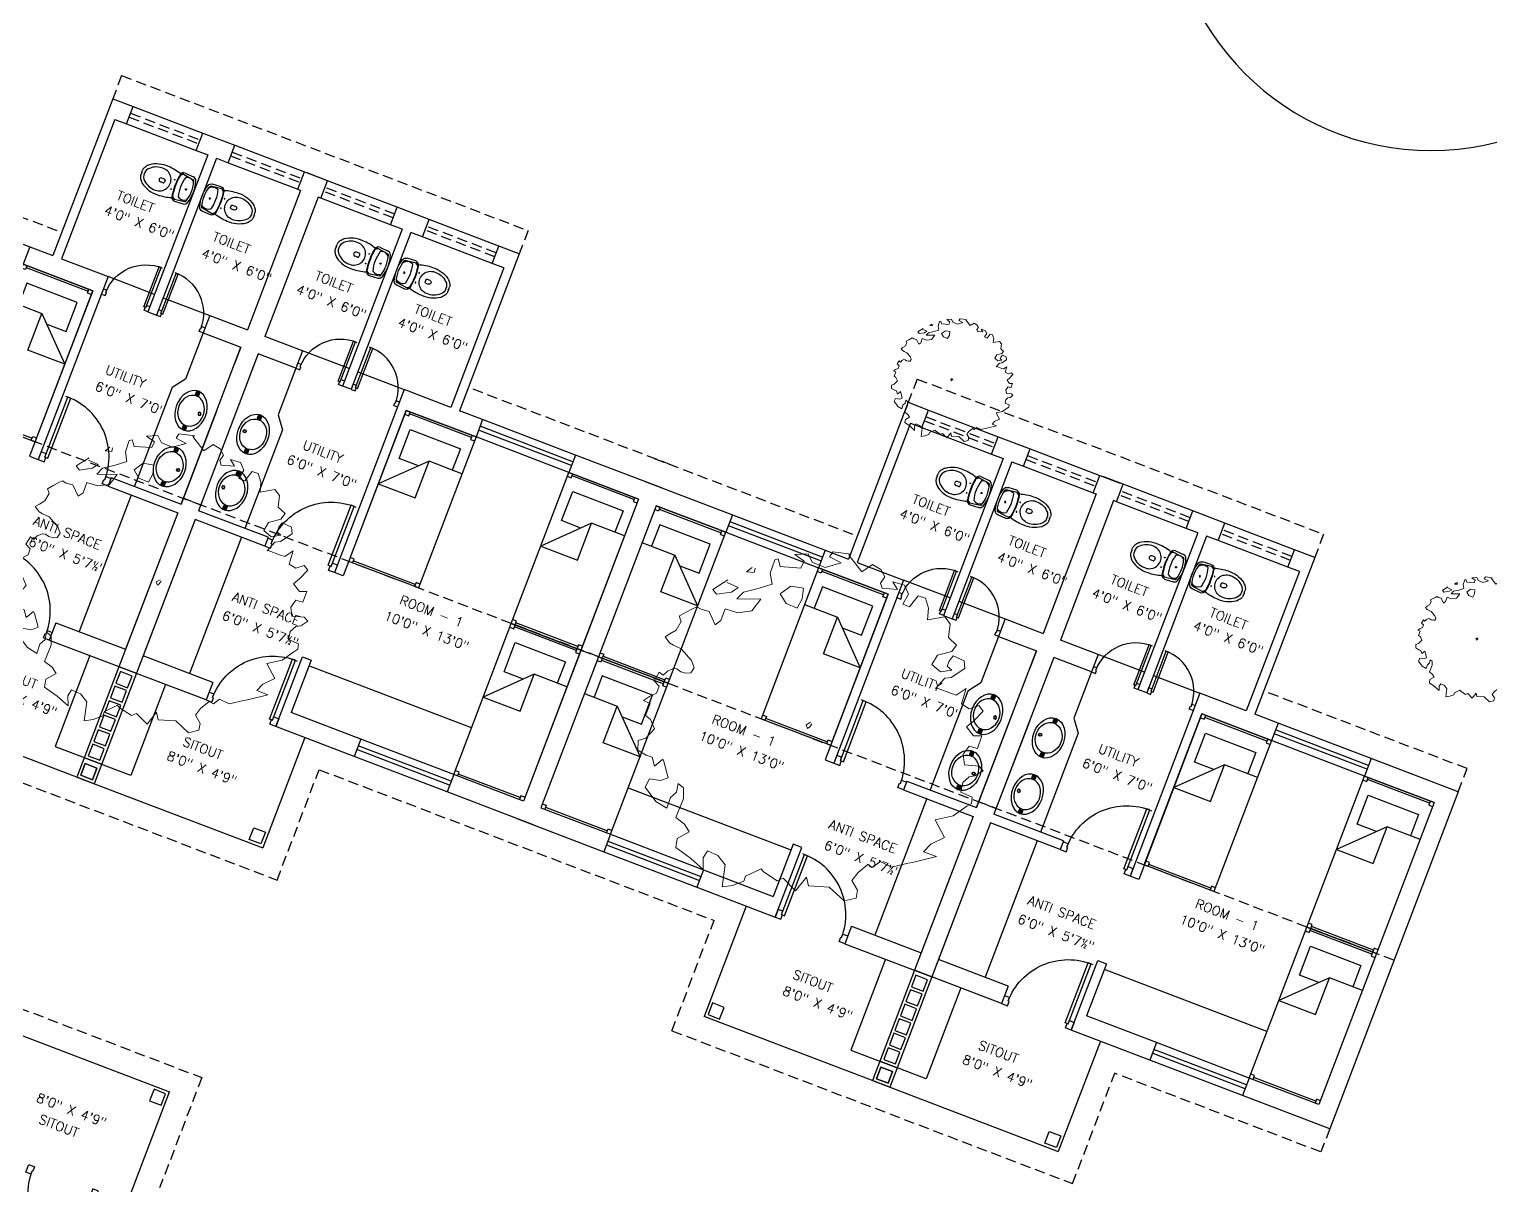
# Model space of a CAD drawing. Extents: x 2080 to 102399, y 2071 to 93424.
# Drawn here: x 77989 to 78695, y 81912 to 82470 of the extents above; entities that cross this region are included whole.
import ezdxf

# ---------------------------------------------------------------- set-up
doc = ezdxf.new("R2010")
doc.units = 0
doc.header["$LTSCALE"] = 20
doc.header["$MEASUREMENT"] = 0
doc.linetypes.add('HIDDEN', pattern=[0.375, 0.25, -0.125])
for name, color, linetype in [('DIMLINE', 254, 'Continuous'), ('DOOR', 1, 'Continuous'), ('FURN', 1, 'Continuous'), ('KALKAAL', 7, 'Continuous'), ('PLANTS', 3, 'Continuous'), ('PLUMBING', 6, 'Continuous'), ('proposed tree', 3, 'Continuous'), ('Roof lilne', 31, 'Continuous'), ('TEXTS', 2, 'Continuous'), ('wall', 13, 'Continuous'), ('WINDOW', 4, 'Continuous'), ('window sill', 5, 'Continuous')]:
    doc.layers.add(name, color=color, linetype=linetype)
doc.layers.add('Mango tree', color=96, linetype='Continuous', lineweight=5)
doc.layers.add('sappotta', color=114, linetype='Continuous', lineweight=5)
doc.layers.add('URINAL', color=6, linetype='Continuous', plot=False)
doc.styles.add('a', font='romans.shx')

# ---------------------------------------------------------------- blocks, each defined once
blk = doc.blocks.new('NEEM')
at = {"layer": 'sappotta', "linetype": 'Continuous'}
for p, q in [((0.1622, 1.1437), (0.1418, 1.1119)), ((0.2828, 1.1298), (0.1622, 1.1437)), ((-0.3588, 1.0435), (-0.3956, 1.0158)), ((-0.2131, 1.0923), (-0.2421, 1.0068)), ((-0.1911, 1.0989), (-0.2131, 1.0923)), ((-0.177, 1.0484), (-0.1911, 1.0989)), ((-0.0431, 1.0394), (-0.177, 1.0484)), ((0.0031, 1.1323), (-0.083, 1.1274)), ((-0.083, 1.1274), (-0.0227, 1.0834)), ((-0.0227, 1.0834), (-0.0431, 1.0394)), ((0.0298, 1.0769), (0.0031, 1.1323)), ((0.1144, 1.0427), (0.0298, 1.0769)), ((0.2162, 1.072), (0.1144, 1.0427)), ((0.1418, 1.1119), (0.2162, 1.072)), ((0.2671, 1.1233), (0.2828, 1.1298)), ((0.3509, 1.0158), (0.2671, 1.1233)), ((0.4207, 1.063), (0.3509, 1.0158)), ((0.4731, 1.0296), (0.4207, 1.063)), ((-0.517, 0.9628), (-0.6142, 0.9009)), ((-0.3956, 1.0158), (-0.3455, 1.0109)), ((-0.3455, 1.0109), (-0.34, 1.0386)), ((-0.2421, 1.0068), (-0.2303, 0.9351)), ((0.4716, 0.9417), (0.5006, 0.9816)), ((0.5006, 0.9816), (0.4731, 1.0296)), ((0.5515, 0.9498), (0.5813, 0.9001)), ((0.6267, 0.9278), (0.5515, 0.9498)), ((-0.6142, 0.9009), (-0.5891, 0.87)), ((-0.5891, 0.87), (-0.4935, 0.8838)), ((-0.5209, 0.9449), (-0.5209, 0.9449)), ((-0.4489, 0.9131), (-0.5209, 0.9449)), ((-0.4935, 0.8838), (-0.4489, 0.9131)), ((-0.4152, 0.8838), (-0.459, 0.839)), ((-0.3196, 0.9058), (-0.4152, 0.8838)), ((-0.2303, 0.9351), (-0.3196, 0.9058)), ((-0.1081, 0.9221), (-0.177, 0.8716)), ((-0.177, 0.8716), (-0.1394, 0.8089)), ((-0.0274, 0.9083), (-0.1081, 0.9221)), ((-0.0345, 0.839), (-0.0274, 0.9083)), ((0.4825, 0.9083), (0.4716, 0.9417)), ((0.5813, 0.9001), (0.4825, 0.9083)), ((0.6157, 0.8064), (0.6541, 0.87)), ((0.6541, 0.87), (0.6267, 0.9278)), ((0.7152, 0.8602), (0.6604, 0.7877)), ((0.7622, 0.8439), (0.7152, 0.8602)), ((-0.7489, 0.7739), (-0.7826, 0.7567)), ((-0.7168, 0.7893), (-0.7489, 0.7739)), ((-0.6886, 0.7722), (-0.7168, 0.7893)), ((-0.6384, 0.7576), (-0.6886, 0.7722)), ((-0.5985, 0.672), (-0.6384, 0.7576)), ((-0.5335, 0.7763), (-0.5617, 0.6989)), ((-0.452, 0.7502), (-0.5335, 0.7763)), ((-0.459, 0.839), (-0.3032, 0.8374)), ((-0.3611, 0.7616), (-0.452, 0.7502)), ((-0.3032, 0.8374), (-0.3611, 0.7616)), ((-0.1394, 0.8089), (-0.0674, 0.7796)), ((-0.0674, 0.7796), (-0.0345, 0.839)), ((0.6604, 0.7877), (0.6157, 0.8064)), ((0.7826, 0.7787), (0.7622, 0.8439)), ((0.7755, 0.7038), (0.7826, 0.7787)), ((-0.8178, 0.6924), (-0.8499, 0.6378)), ((-0.7826, 0.7567), (-0.8304, 0.7291)), ((-0.8304, 0.7291), (-0.8264, 0.7144)), ((-0.8264, 0.7144), (-0.8178, 0.6924)), ((-0.5617, 0.6989), (-0.5985, 0.672)), ((0.8883, 0.7225), (0.7755, 0.7038)), ((0.9236, 0.6785), (0.8883, 0.7225)), ((0.9126, 0.5906), (0.9236, 0.6785)), ((-0.8922, 0.6126), (-0.9228, 0.5938)), ((-0.9228, 0.5938), (-0.8946, 0.5547)), ((-0.8499, 0.6378), (-0.8922, 0.6126)), ((0.9643, 0.5409), (0.9126, 0.5906)), ((-0.8946, 0.5547), (-0.868, 0.5401)), ((-0.868, 0.5401), (-0.8178, 0.5173)), ((-0.8178, 0.5173), (-0.752, 0.4399)), ((0.8037, 0.4146), (0.8398, 0.4749)), ((0.8398, 0.4749), (0.9338, 0.5002)), ((0.9338, 0.5002), (0.9643, 0.5409)), ((-0.8695, 0.3894), (-0.9079, 0.3723)), ((-0.846, 0.3861), (-0.8695, 0.3894)), ((-0.821, 0.3674), (-0.846, 0.3861)), ((-0.7348, 0.3943), (-0.7567, 0.3609)), ((-0.752, 0.4399), (-0.7348, 0.3943)), ((0.8601, 0.3666), (0.8037, 0.4146)), ((0.9165, 0.4374), (0.904, 0.404)), ((0.904, 0.404), (0.933, 0.378)), ((0.9424, 0.4708), (0.9165, 0.4374)), ((0.9298, 0.3315), (1.0176, 0.3886)), ((1.0137, 0.4391), (0.9424, 0.4708)), ((1.0176, 0.3886), (1.0137, 0.4391)), ((-0.9604, 0.3657), (-0.9941, 0.3095)), ((-0.9941, 0.3095), (-0.9612, 0.2745)), ((-0.9345, 0.3454), (-0.9604, 0.3657)), ((-0.9079, 0.3723), (-0.9345, 0.3454)), ((-0.7881, 0.3592), (-0.821, 0.3674)), ((-0.7567, 0.3609), (-0.7881, 0.3592)), ((0.8288, 0.259), (0.8875, 0.3258)), ((0.933, 0.378), (0.8601, 0.3666)), ((0.8875, 0.3258), (0.9298, 0.3315)), ((-1.0231, 0.2077), (-1.0622, 0.1825)), ((-0.9776, 0.2289), (-1.0231, 0.2077)), ((-0.9612, 0.2745), (-0.9776, 0.2289)), ((0.8382, 0.2623), (0.8288, 0.259)), ((0.9306, 0.2281), (0.8382, 0.2623)), ((0.962, 0.2175), (0.9306, 0.2281)), ((1.0254, 0.259), (0.962, 0.2175)), ((0.9964, 0.1597), (1.0254, 0.259)), ((-1.0622, 0.1825), (-1.0199, 0.1621)), ((-1.0199, 0.1621), (-1.0489, 0.0839)), ((1.0458, 0.1287), (0.9964, 0.1597)), ((1.1092, 0.1491), (1.0458, 0.1287)), ((1.074, 0.0489), (1.1374, 0.114)), ((1.1374, 0.114), (1.1092, 0.1491)), ((-1.0489, 0.0839), (-1.0168, 0.0595)), ((-1.0168, 0.0595), (-0.991, -0.0024)), ((0.0196, 0.0407), (-0.0094, 0.0244)), ((-0.0094, 0.0244), (0, 0)), ((0, 0), (0.0141, 0.0114)), ((0.0141, 0.0114), (0.0274, 0.031)), ((1.0286, 0.0106), (1.074, 0.0489)), ((1.074, -0.0472), (1.0286, 0.0106)), ((-1.0975, -0.0774), (-1.0983, -0.1401)), ((-1.0481, -0.0619), (-1.0975, -0.0774)), ((-0.991, -0.0024), (-1.0481, -0.0619)), ((1.1288, -0.0472), (1.074, -0.0472)), ((1.0998, -0.1287), (1.1288, -0.0472)), ((-1.0983, -0.1401), (-1.0442, -0.1727)), ((-1.0442, -0.1727), (-1.0066, -0.1849)), ((-1.0066, -0.1849), (-0.9917, -0.2436)), ((1.0074, -0.1662), (1.0458, -0.114)), ((1.016, -0.2338), (1.0074, -0.1662)), ((1.0458, -0.114), (1.0998, -0.1287)), ((-0.9917, -0.2436), (-0.9369, -0.1979)), ((-0.9369, -0.1979), (-0.9298, -0.2134)), ((-0.9298, -0.2134), (-0.9024, -0.3177)), ((1.11, -0.2427), (1.016, -0.2338)), ((1.0834, -0.3063), (1.1367, -0.2729)), ((1.1367, -0.2729), (1.11, -0.2427)), ((-1.0246, -0.325), (-1.0521, -0.378)), ((-1.0521, -0.378), (-0.9816, -0.4708)), ((-0.9526, -0.3364), (-1.0246, -0.325)), ((-0.9024, -0.3177), (-0.9526, -0.3364)), ((-0.8484, -0.4114), (-0.8374, -0.3552)), ((-0.8374, -0.3552), (-0.8029, -0.3828)), ((0.9917, -0.4105), (1.0043, -0.3495)), ((1.0043, -0.3495), (1.045, -0.3112)), ((1.045, -0.3112), (1.0834, -0.3063)), ((-0.9816, -0.4708), (-0.9103, -0.5156)), ((-0.9103, -0.5156), (-0.8883, -0.4456)), ((-0.8883, -0.4456), (-0.8484, -0.4114)), ((-0.8029, -0.4521), (-0.8531, -0.5759)), ((-0.8029, -0.3828), (-0.8029, -0.4521)), ((1.0662, -0.4431), (0.9917, -0.4105)), ((1.0615, -0.4839), (1.0662, -0.4431)), ((0.8264, -0.5914), (0.9432, -0.5653)), ((0.9432, -0.5653), (1.0317, -0.5026)), ((1.0317, -0.5026), (1.0615, -0.4839)), ((-0.8531, -0.5759), (-0.7967, -0.6191)), ((-0.7967, -0.6191), (-0.7661, -0.668)), ((0.8868, -0.7038), (0.8264, -0.5914)), ((-0.8445, -0.7103), (-0.8523, -0.7698)), ((-0.7661, -0.668), (-0.8445, -0.7103)), ((0.7512, -0.7967), (0.7975, -0.747)), ((0.7975, -0.747), (0.8868, -0.7038)), ((-0.8523, -0.7698), (-0.7575, -0.8382)), ((-0.7575, -0.8382), (-0.6753, -0.9123)), ((-0.676, -0.8358), (-0.6486, -0.791)), ((-0.6753, -0.9123), (-0.676, -0.8358)), ((-0.6486, -0.791), (-0.582, -0.8203)), ((-0.582, -0.8203), (-0.5343, -0.8806)), ((0.68, -0.8667), (0.8343, -0.8276)), ((0.8343, -0.8276), (0.7512, -0.7967)), ((-0.5343, -0.8806), (-0.5538, -1.0247)), ((-0.4011, -0.9547), (-0.3016, -0.9074)), ((-0.3016, -0.9074), (-0.2859, -0.9262)), ((-0.2859, -0.9262), (-0.1966, -0.9856)), ((0.2867, -0.9824), (0.3267, -0.9319)), ((0.3267, -0.9319), (0.3909, -0.8789)), ((0.3909, -0.8789), (0.423, -0.8968)), ((0.423, -0.8968), (0.47, -0.8602)), ((0.47, -0.8602), (0.5429, -0.896)), ((0.5429, -0.896), (0.6518, -0.8708)), ((0.6518, -0.8708), (0.68, -0.8667)), ((-0.5538, -1.0247), (-0.4857, -1.015)), ((-0.4857, -1.015), (-0.4128, -0.9881)), ((-0.4128, -0.9881), (-0.4011, -0.9547)), ((-0.1966, -0.9856), (-0.1575, -0.9685)), ((-0.1575, -0.9685), (-0.0783, -1.0492)), ((-0.0783, -1.0492), (-0.0063, -0.9604)), ((-0.0063, -0.9604), (0.0063, -1.0174)), ((0.0063, -1.0174), (0.1394, -1.0255)), ((0.1394, -1.0255), (0.2358, -1.1152)), ((0.3235, -1.0459), (0.2867, -0.9824)), ((0.2358, -1.1152), (0.3141, -1.0964)), ((0.3141, -1.0964), (0.3235, -1.0459))]:
    blk.add_line(p, q, dxfattribs=at)
blk = doc.blocks.new('A$C35AE5E1D')
at = {"layer": 'PLANTS', "linetype": 'Continuous', "ltscale": 0.5}
for centre, radius in [((-0.54, 0), 127.14), ((0, 0), 42.92)]:
    blk.add_circle(centre, radius, dxfattribs=at)
blk = doc.blocks.new('A$C3B4262AC')
at = {"layer": 'DOOR'}
for p, q in [((0, 4), (0, 0)), ((2.5, 4), (0, 4)), ((0, 0), (3, 0)), ((2.5, 2.25), (2.5, 4)), ((3, 2.25), (2.5, 2.25)), ((3, 0), (3, 2.25))]:
    blk.add_line(p, q, dxfattribs=at)
blk = doc.blocks.new('A$C380B60F3')
at = {"layer": 'DOOR'}
for p, q in [((-3.38, 1.88), (-3.38, 27.71)), ((-2.08, 27.71), (-3.38, 27.71)), ((-2.08, 1.88), (-2.08, 27.71)), ((-2.08, 1.88), (-3.38, 1.88))]:
    blk.add_line(p, q, dxfattribs=at)
at = {"layer": 'DOOR', "extrusion": (0, 0, -1)}
blk.add_ellipse((-2.08, 1.88), major_axis=(18.27, 18.27), ratio=1, start_param=3.926991, end_param=5.52758, dxfattribs=at)
at = {"layer": 'DOOR', "yscale": 0.8333333333357587}
for p, xscale, zscale in [((-30, 0), 0.8333333333357587, 0.8333333333357587), ((0, 0), -0.8333333333357587, 0.8333333333353039)]:
    blk.add_blockref('A$C3B4262AC', p, dxfattribs=dict(at, xscale=xscale, zscale=zscale))
blk = doc.blocks.new('ORISSA')
for p, q in [((-8.47, 0), (-11.47, -3)), ((-2.82, 0), (-8.47, 0)), ((-2.82, 0), (2.82, 0)), ((2.82, 0), (5.82, -3)), ((-11.47, -3), (-11.47, -16.89)), ((-8.05, -1), (-10.47, -3.41)), ((-10.47, -3.41), (-10.47, -5.74)), ((-10.47, -5.74), (-6.75, -5.96)), ((-6.75, -6.57), (-10.03, -6.83)), ((-2.82, -1), (-8.05, -1)), ((-6.02, -4.96), (-4.98, -15)), ((-2.82, -1), (2.41, -1)), ((0.37, -4.96), (-0.66, -15)), ((4.82, -5.74), (1.1, -5.96)), ((1.11, -6.57), (4.39, -6.83)), ((2.41, -1), (4.82, -3.41)), ((4.82, -3.41), (4.82, -5.74)), ((5.82, -3), (5.82, -16.89)), ((-10.28, -13.5), (-5.81, -13.6)), ((-10.24, -11.55), (-6.75, -11.51)), ((-10.2, -9.63), (-6.46, -9.58)), ((-10.17, -7.68), (-6.51, -7.91)), ((-6.5, -8.6), (-10.03, -8.79)), ((-6.73, -10.43), (-10.03, -10.72)), ((-5.98, -12.23), (-10.03, -12.69)), ((-6.75, -11.51), (-6.3, -11.51)), ((4.63, -13.5), (0.16, -13.6)), ((0.34, -12.23), (4.39, -12.69)), ((1.11, -11.51), (0.65, -11.51)), ((4.56, -9.63), (0.81, -9.58)), ((0.85, -8.6), (4.39, -8.79)), ((4.53, -7.68), (0.86, -7.91)), ((1.08, -10.43), (4.39, -10.72)), ((4.59, -11.55), (1.11, -11.51)), ((-11.47, -16.89), (-8.47, -19.89)), ((-5.87, -14.25), (-10.47, -14.59)), ((-10.47, -14.59), (-10.47, -16.47)), ((-10.47, -16.47), (-8.05, -18.89)), ((-8.47, -19.89), (-2.82, -19.89)), ((-8.05, -18.89), (-2.82, -18.89)), ((2.41, -18.89), (-2.82, -18.89)), ((2.82, -19.89), (-2.82, -19.89)), ((0.22, -14.25), (4.82, -14.59)), ((4.82, -16.47), (2.41, -18.89)), ((5.82, -16.89), (2.82, -19.89)), ((4.82, -14.59), (4.82, -16.47))]:
    blk.add_line(p, q)
for centre, radius, start, end in [((-10.03, -7.27), 0.437, 90, 250.92847), ((-6.62, -6.27), 0.334, 246.81395, 112.59415), ((-2.63, -6.37), 3.66, 92.94723, 157.34962), ((-2.84, -2.46), 1.02, 206.12401, 270.80747), ((-3.01, -6.37), 3.66, 22.65038, 87.05277), ((-2.81, -2.46), 1.02, 269.19253, 333.87599), ((0.98, -6.27), 0.334, 67.40585, 293.18605), ((4.39, -7.27), 0.437, 289.07153, 90), ((-10.03, -9.22), 0.437, 90, 246.90222), ((-10.03, -11.16), 0.437, 90, 242.00583), ((-10.03, -13.13), 0.437, 90, 236.15524), ((-6.64, -9.99), 0.452, 259.65533, 65.62026), ((-6.41, -8.26), 0.356, 256.52289, 105.39892), ((-6.24, -11.92), 0.407, 310.3214, 97.19874), ((-5.74, -13.93), 0.344, 248.09131, 101.96296), ((0.09, -13.93), 0.344, 78.03704, 291.90869), ((0.6, -11.92), 0.407, 82.80126, 229.6786), ((0.77, -8.26), 0.356, 74.60108, 283.47711), ((1, -9.99), 0.452, 114.37974, 280.34467), ((4.39, -9.22), 0.437, 293.09778, 90), ((4.39, -11.16), 0.437, 297.99417, 90), ((4.39, -13.13), 0.437, 303.84476, 90), ((-2.73, -14.74), 2.27, 186.57688, 267.57105), ((-2.92, -14.74), 2.27, 272.42895, 353.42312)]:
    blk.add_arc(centre, radius, start, end)
blk = doc.blocks.new('*U127')
blk.add_blockref('ORISSA', (-16.28, 8.52))
blk = doc.blocks.new('tiffany')
at = {"layer": 'PLUMBING'}
for points in [[(-9.67, 0.85), (-7.91, 0.85, -0.414214), (-7.79, 0.73), (-7.79, 0.7, -0.414214), (-7.91, 0.58), (-9.67, 0.58, -0.414214), (-9.79, 0.7), (-9.79, 0.73, -0.414214)], [(-9.67, 0.38), (-7.91, 0.38, -0.414214), (-7.79, 0.26), (-7.79, 0.22, -0.414214), (-7.91, 0.1), (-9.67, 0.1, -0.414214), (-9.79, 0.22), (-9.79, 0.26, -0.414214)], [(9.67, 0.85), (7.91, 0.85, 0.414214), (7.79, 0.73), (7.79, 0.7, 0.414214), (7.91, 0.58), (9.67, 0.58, 0.414214), (9.79, 0.7), (9.79, 0.73, 0.414214)], [(9.67, 0.38), (7.91, 0.38, 0.414214), (7.79, 0.26), (7.79, 0.22, 0.414214), (7.91, 0.1), (9.67, 0.1, 0.414214), (9.79, 0.22), (9.79, 0.26, 0.414214)], [(-9.67, -0.38), (-7.91, -0.38, 0.414214), (-7.79, -0.26), (-7.79, -0.22, 0.414214), (-7.91, -0.1), (-9.67, -0.1, 0.414214), (-9.79, -0.22), (-9.79, -0.26, 0.414214)], [(-9.67, -0.85), (-7.91, -0.85, 0.414214), (-7.79, -0.73), (-7.79, -0.7, 0.414214), (-7.91, -0.58), (-9.67, -0.58, 0.414214), (-9.79, -0.7), (-9.79, -0.73, 0.414214)], [(9.67, -0.38), (7.91, -0.38, -0.414214), (7.79, -0.26), (7.79, -0.22, -0.414214), (7.91, -0.1), (9.67, -0.1, -0.414214), (9.79, -0.22), (9.79, -0.26, -0.414214)], [(9.67, -0.85), (7.91, -0.85, -0.414214), (7.79, -0.73), (7.79, -0.7, -0.414214), (7.91, -0.58), (9.67, -0.58, -0.414214), (9.79, -0.7), (9.79, -0.73, -0.414214)]]:
    blk.add_lwpolyline(points, format="xyb", close=True, dxfattribs=at)
for radius in [0.762, 0.642]:
    blk.add_circle((0, 4.35), radius, dxfattribs=at)
blk.add_ellipse((0, 0), major_axis=(-10, 0), ratio=0.748, dxfattribs=at)
blk.add_ellipse((0, 0), major_axis=(-7.58, 0), ratio=0.831023, start_param=-1.570796, end_param=4.712389, dxfattribs=at)
blk = doc.blocks.new('E')
at = {"const_width": 0.125}
for points in [[(1.16, -0.06, 1), (1.28, -0.06, 1)], [(1.77, 0.77, 1), (1.9, 0.77, 1)], [(2.43, -0.06, 1), (2.55, -0.06, 1)], [(3.84, -0.06, 1), (3.97, -0.06, 1)], [(5.6, -0.06, 1), (5.73, -0.06, 1)], [(7.26, -0.06, 1), (7.39, -0.06, 1)], [(1.7, -0.82, 1), (1.83, -0.82, 1)]]:
    blk.add_lwpolyline(points, format="xyb", close=True, dxfattribs=at)
blk.add_circle((9.17, -0.05), 0.465)
at = {"layer": 'URINAL'}
for p, q in [((10.43, -7.2), (10.43, 7.2)), ((10.43, 7.2), (10.68, 7.2)), ((10.68, -7.2), (10.68, 7.2)), ((7.93, 6.2), (10.43, 6.2)), ((7.93, -4.27), (7.93, 4.27)), ((7.93, -6.2), (10.43, -6.2)), ((10.68, -7.2), (10.43, -7.2))]:
    blk.add_line(p, q, dxfattribs=at)
for centre, radius, start, end in [((2.54, 0), 2.54, 150.92731, 209.07269), ((9.11, -3.93), 10.2, 96.67205, 149.57813), ((2.54, 0), 1.79, 150.30047, 209.69953), ((8, -2.98), 8.01, 98.10172, 151.11237), ((7.18, 4.27), 0.75, 0, 114.47513), ((9.11, 3.93), 10.2, 210.42187, 263.32795), ((8, 2.98), 8.01, 208.88763, 261.89828), ((7.18, -4.27), 0.75, 245.52487, 0)]:
    blk.add_arc(centre, radius, start, end, dxfattribs=at)
blk = doc.blocks.new('200028')
at = {"layer": 'PLUMBING'}
for points in [[(4.51, 3.33, 1), (4.19, 3.33, 1)], [(4.19, -1.59, 1), (4.51, -1.59, 1)]]:
    blk.add_hatch(color=256, dxfattribs=at).paths.add_polyline_path(points)
for p, q in [((6.25, 6.51), (7.37, 7.3)), ((7.37, 7.3), (12.73, 6.53)), ((7.96, 8.15), (12.33, 7.85)), ((-11.79, 0.87), (-11.79, 2.11)), ((-11.79, 0.87), (-11.79, -0.37)), ((-0.34, 1.87), (-1.73, 1.87)), ((0.16, 1.37), (0.16, 0.37)), ((-0.34, -0.13), (-1.73, -0.13)), ((6.25, -4.77), (7.37, -5.57)), ((7.37, -5.57), (12.73, -4.79)), ((7.96, -6.42), (12.33, -6.11))]:
    blk.add_line(p, q, dxfattribs=at)
for centre, radius in [((4.35, 3.33), 0.156), ((11.09, 0.87), 0.312), ((4.35, -1.59), 0.156)]:
    blk.add_circle(centre, radius, dxfattribs=at)
for centre, radius, start, end in [((-1.79, -5.38), 13.57, 85.68725, 125.10988), ((-1.08, -13.97), 22.13, 71.09658, 89.19888), ((7.96, 6.15), 2, 90, 168.76136), ((7.23, 6.32), 1, 81.79253, 168.73109), ((12.19, 5.86), 2, 18.03939, 86.02982), ((-8.79, 2.11), 3, 147.65406, 180), ((-3.12, -1.48), 9.71, 134.70319, 147.65406), ((-6.7, 1.14), 3.75, 128.54438, 184.14597), ((-6.7, 0.6), 3.75, 175.85403, 231.45562), ((-7.84, 3.29), 3, 125.75457, 134.70319), ((-3.1, -2.14), 8.6, 86.88373, 133.68694), ((-1.73, 0.87), 1, 90, 180), ((-1.73, 0.87), 1, 180, 270), ((-2.58, 0.87), 5.57, 269.41964, 90.58036), ((-0.34, 1.37), 0.5, 0, 90), ((-0.34, 0.37), 0.5, 270, 0), ((34.56, 0.87), 29.12, 168.76136, 192.0802), ((34.56, 0.87), 28.87, 168.73109, 191.26891), ((26.7, 1.08), 18.5, 163.69253, 195.26702), ((10.67, 3.52), 3.25, 32.79815, 121.96701), ((12.66, 6.04), 0.5, 18.13599, 81.79253), ((-3.12, 0.87), 17.1, 341.86401, 18.13599), ((-3.12, 0.87), 18.1, 341.96061, 18.03939), ((-8.79, -0.37), 3, 180, 212.34594), ((-3.12, 3.22), 9.71, 212.34594, 225.29681), ((-7.84, -1.55), 3, 225.29681, 234.24543), ((-1.79, 7.11), 13.57, 234.89012, 274.31275), ((-3.1, 3.88), 8.6, 226.31306, 273.11627), ((-1.08, 15.71), 22.13, 270.80112, 288.90342), ((7.96, -4.42), 2, 191.23864, 270), ((7.23, -4.58), 1, 191.26891, 278.20747), ((11.03, -1.03), 3.51, 231.73362, 311.90361), ((12.19, -4.12), 2, 273.97018, 341.96061), ((12.66, -4.3), 0.5, 278.20747, 341.86401)]:
    blk.add_arc(centre, radius, start, end, dxfattribs=at)
blk = doc.blocks.new('*U130')
at = {"layer": 'DIMLINE'}
blk.add_blockref('200028', (-14.98, -0.87), dxfattribs=at)
blk = doc.blocks.new('A$C39D07146')
at = {"ltscale": 0.5}
for p, q in [((228, -27), (192, -27)), ((510, -27), (546, -27)), ((264, -36), (264, -189)), ((474, -36), (474, -189)), ((559.5, -90), (589.5, -90)), ((603, -90), (633, -90)), ((646.5, -90), (676.5, -90)), ((711, -90), (681, -90)), ((27, -96), (57, -96)), ((91.5, -96), (61.5, -96)), ((135, -96), (105, -96)), ((178.5, -96), (148.5, -96)), ((559.5, -135), (589.5, -135)), ((603, -135), (633, -135)), ((646.5, -135), (676.5, -135)), ((711, -135), (681, -135)), ((18, -165), (187.5, -165)), ((42.21, -165), (42.21, -189)), ((66.43, -165), (66.43, -189)), ((90.64, -165), (90.64, -189)), ((114.86, -165), (114.86, -189)), ((139.07, -165), (139.07, -189)), ((163.29, -165), (163.29, -189))]:
    blk.add_line(p, q, dxfattribs=at)
for points in [[(9, -15), (18, -15), (18, -6), (9, -6)], [(157.5, -15), (148.5, -15), (148.5, -6), (157.5, -6)], [(297, -15), (288, -15), (288, -6), (297, -6)], [(441, -15), (450, -15), (450, -6), (441, -6)], [(589.5, -15), (580.5, -15), (580.5, -6), (589.5, -6)], [(729, -15), (720, -15), (720, -6), (729, -6)], [(9, -210), (18, -210), (18, -219), (9, -219)], [(157.5, -210), (148.5, -210), (148.5, -219), (157.5, -219)], [(297, -210), (288, -210), (288, -219), (297, -219)], [(441, -210), (450, -210), (450, -219), (441, -219)], [(589.5, -210), (580.5, -210), (580.5, -219), (589.5, -219)], [(729, -210), (720, -210), (720, -219), (729, -219)]]:
    blk.add_lwpolyline(points, close=True, dxfattribs=at)
at = {"layer": 'Roof lilne', "linetype": 'HIDDEN', "ltscale": 0.5}
for p, q in [((306, 0), (0, 0)), ((0, 0), (0, -225)), ((306, -225), (306, 0)), ((738, 0), (432, 0)), ((432, 0), (432, -225)), ((738, -225), (738, 0)), ((0, -112.5), (306, -112.5)), ((738, -112.5), (432, -112.5)), ((0, -225), (306, -225)), ((432, -225), (738, -225))]:
    blk.add_line(p, q, dxfattribs=at)
at = {"layer": 'wall', "ltscale": 0.5}
for p, q in [((9, -27), (9, -198)), ((9, -27), (192, -27)), ((192, -27), (192, -96)), ((228, -27), (228, -36)), ((228, -27), (297, -27)), ((297, -27), (297, -198)), ((441, -27), (441, -198)), ((441, -27), (510, -27)), ((510, -27), (510, -36)), ((729, -27), (546, -27)), ((546, -27), (546, -90)), ((729, -27), (729, -198)), ((18, -36), (18, -96)), ((18, -36), (57, -36)), ((57, -36), (57, -100.5)), ((61.5, -36), (100.5, -36)), ((61.5, -36), (61.5, -100.5)), ((100.5, -36), (100.5, -96)), ((105, -36), (105, -100.5)), ((105, -36), (144, -36)), ((144, -36), (144, -96)), ((148.5, -36), (187.5, -36)), ((148.5, -36), (148.5, -100.5)), ((187.5, -36), (187.5, -96)), ((228, -36), (288, -36)), ((288, -36), (288, -189)), ((450, -36), (450, -189)), ((510, -36), (450, -36)), ((589.5, -36), (550.5, -36)), ((550.5, -36), (550.5, -90)), ((589.5, -36), (589.5, -94.5)), ((633, -36), (594, -36)), ((594, -36), (594, -90)), ((633, -36), (633, -94.5)), ((676.5, -36), (637.5, -36)), ((637.5, -36), (637.5, -90)), ((676.5, -36), (676.5, -94.5)), ((720, -36), (681, -36)), ((681, -36), (681, -94.5)), ((720, -36), (720, -90)), ((534, -94.5), (534, -90)), ((534, -90), (546, -90)), ((559.5, -90), (550.5, -90)), ((559.5, -90), (559.5, -94.5)), ((603, -90), (594, -90)), ((603, -90), (603, -94.5)), ((646.5, -90), (637.5, -90)), ((646.5, -90), (646.5, -94.5)), ((711, -90), (711, -94.5)), ((711, -90), (720, -90)), ((27, -96), (18, -96)), ((27, -96), (27, -100.5)), ((91.5, -96), (91.5, -100.5)), ((91.5, -96), (100.5, -96)), ((135, -96), (135, -100.5)), ((135, -96), (144, -96)), ((178.5, -96), (187.5, -96)), ((178.5, -96), (178.5, -100.5)), ((204, -96), (192, -96)), ((204, -100.5), (204, -96)), ((559.5, -94.5), (534, -94.5)), ((594, -94.5), (589.5, -94.5)), ((603, -94.5), (594, -94.5)), ((646.5, -94.5), (633, -94.5)), ((681, -94.5), (676.5, -94.5)), ((711, -94.5), (720, -94.5)), ((720, -94.5), (720, -130.5)), ((18, -100.5), (18, -189)), ((27, -100.5), (18, -100.5)), ((57, -100.5), (61.5, -100.5)), ((91.5, -100.5), (105, -100.5)), ((135, -100.5), (148.5, -100.5)), ((178.5, -100.5), (204, -100.5)), ((546, -189), (546, -130.5)), ((559.5, -130.5), (546, -130.5)), ((559.5, -135), (559.5, -130.5)), ((594, -130.5), (589.5, -130.5)), ((589.5, -189), (589.5, -130.5)), ((603, -130.5), (594, -130.5)), ((603, -135), (603, -130.5)), ((633, -189), (633, -130.5)), ((646.5, -130.5), (633, -130.5)), ((646.5, -135), (646.5, -130.5)), ((681, -130.5), (676.5, -130.5)), ((676.5, -189), (676.5, -130.5)), ((681, -189), (681, -130.5)), ((711, -135), (711, -130.5)), ((711, -130.5), (720, -130.5)), ((187.5, -136.5), (187.5, -189)), ((187.5, -136.5), (192, -136.5)), ((192, -136.5), (192, -189)), ((550.5, -189), (550.5, -135)), ((559.5, -135), (550.5, -135)), ((603, -135), (594, -135)), ((594, -189), (594, -135)), ((637.5, -189), (637.5, -135)), ((646.5, -135), (637.5, -135)), ((711, -135), (720, -135)), ((720, -135), (720, -189)), ((18, -189), (187.5, -189)), ((192, -189), (288, -189)), ((546, -189), (450, -189)), ((589.5, -189), (550.5, -189)), ((633, -189), (594, -189)), ((676.5, -189), (637.5, -189)), ((720, -189), (681, -189)), ((9, -198), (297, -198)), ((441, -198), (729, -198))]:
    blk.add_line(p, q, dxfattribs=at)
at = {"layer": 'DIMLINE', "linetype": 'ByBlock', "rotation": 90}
for p in [(36.49, -41.33), (80.11, -41.33)]:
    blk.add_blockref('*U130', p, dxfattribs=at)
at = {"layer": 'DIMLINE', "linetype": 'ByBlock', "xscale": -1, "rotation": 90}
for p in [(570.18, -187.24), (614.24, -187.24), (658.26, -187.24), (701.39, -187.24)]:
    blk.add_blockref('*U130', p, dxfattribs=at)
at = {"layer": 'DOOR', "ltscale": 0.5}
for p in [(589.5, -94.5), (633, -94.5), (676.5, -94.5), (57, -100.5)]:
    blk.add_blockref('A$C380B60F3', p, dxfattribs=at)
at = {"layer": 'DOOR', "ltscale": 0.5, "xscale": -1}
for p in [(681, -94.5), (61.5, -100.5), (105, -100.5), (148.5, -100.5)]:
    blk.add_blockref('A$C380B60F3', p, dxfattribs=at)
at = {"layer": 'DOOR', "ltscale": 0.5, "xscale": -1, "rotation": 180}
for p in [(589.5, -130.5), (633, -130.5), (676.5, -130.5)]:
    blk.add_blockref('A$C380B60F3', p, dxfattribs=at)
at = {"layer": 'DOOR', "ltscale": 0.5, "rotation": 180}
blk.add_blockref('A$C380B60F3', (681, -130.5), dxfattribs=at)
at = {"layer": 'PLUMBING', "linetype": 'ByBlock'}
for p in [(143.72, -51.54), (189.15, -51.54), (589.73, -51.54), (632.74, -51.54), (675.85, -51.54), (719.45, -51.54)]:
    blk.add_blockref('*U127', p, dxfattribs=at)
at = {"layer": 'PLUMBING', "ltscale": 5, "rotation": 270.1184785676541}
for p in [(275.98, -57.62), (275.98, -92.03), (275.98, -128.24), (275.98, -166.04)]:
    blk.add_blockref('tiffany', p, dxfattribs=at)
at = {"layer": 'PLUMBING', "ltscale": 5, "xscale": -1, "rotation": 89.88152143234596}
for p in [(462.02, -57.62), (462.02, -92.03), (462.02, -128.24), (462.02, -166.04)]:
    blk.add_blockref('tiffany', p, dxfattribs=at)
at = {"layer": 'URINAL', "xscale": -1, "rotation": 90}
for p in [(30.88, -178.32), (54.34, -178.32), (102.33, -178.32), (126.85, -178.32), (151.11, -178.32), (175.61, -178.32)]:
    blk.add_blockref('E', p, dxfattribs=at)
at = {"layer": 'URINAL', "rotation": 270}
blk.add_blockref('E', (79.38, -178.32), dxfattribs=at)
blk = doc.blocks.new('A$C6CA54F83')
at = {"layer": 'FURN'}
for p, q in [((-18, 40.19), (-54, 40.19)), ((-54, 40.19), (-54, -37.81)), ((-52, 38.19), (-54, 38.19)), ((-52, 40.19), (-52, 38.19)), ((-52, 39.19), (-20, 39.19)), ((-20, 38.19), (-20, 40.19)), ((-18, 38.19), (-20, 38.19)), ((-18, -37.81), (-18, 40.19)), ((-23, 32.19), (-49, 32.19)), ((-49, 32.19), (-49, 21.19)), ((-23, 17.19), (-23, 32.19)), ((-54, 21.19), (-37, 21.19)), ((-37, 21.19), (-18, 2.19)), ((-37, 2.19), (-37, 21.19)), ((-33, 17.19), (-23, 17.19)), ((-18, 2.19), (-37, 2.19)), ((-54, -35.81), (-52, -35.81)), ((-54, -37.81), (-18, -37.81)), ((-52, -35.81), (-52, -37.81)), ((-52, -36.81), (-20, -36.81)), ((-20, -35.81), (-18, -35.81)), ((-20, -37.81), (-20, -35.81))]:
    blk.add_line(p, q, dxfattribs=at)
blk = doc.blocks.new('DR1H902')
at = {"color": 0}
for p, q in [((-0.5, 0), (-0.5, 1)), ((-0.5, 1), (-0.45, 1)), ((-0.45, 0), (-0.45, 1)), ((-0.5, 0), (-0.45, 0))]:
    blk.add_line(p, q, dxfattribs=at)
blk.add_arc((-0.5, 0), 1, 0, 91.707, dxfattribs=at)
blk = doc.blocks.new('A$C1F9E242A')
blk.add_blockref('A$C3B4262AC', (0, 0))
at = {"xscale": -1}
blk.add_blockref('A$C3B4262AC', (36, 0), dxfattribs=at)
at = {"layer": 'DOOR', "xscale": -31, "yscale": 31, "zscale": 68.88888888888889}
blk.add_blockref('DR1H902', (18, 2.25), dxfattribs=at)
blk = doc.blocks.new('*U488')
at = {"rotation": 180.0000000000001}
blk.add_blockref('A$C1F9E242A', (0, 2), dxfattribs=at)
blk = doc.blocks.new('*U479')
at = {"xscale": -1, "rotation": 180}
blk.add_blockref('A$C1F9E242A', (-36, 2), dxfattribs=at)
blk = doc.blocks.new('A$C0C4663C7')
for p, q in [((-673.5, 414), (-697.5, 414)), ((-669, 414), (-645, 414)), ((-573, 414), (-597, 414)), ((-568.5, 414), (-544.5, 414)), ((-262.5, 414), (-286.5, 414)), ((-258, 414), (-234, 414)), ((-162, 414), (-186, 414)), ((-157.5, 414), (-133.5, 414)), ((-645, 405), (-645, 381)), ((-597, 405), (-597, 381)), ((-234, 405), (-234, 381)), ((-186, 405), (-186, 381)), ((-645, 381), (-649.5, 375)), ((-597, 381), (-592.5, 375)), ((-234, 381), (-238.5, 375)), ((-186, 381), (-181.5, 375)), ((-649.5, 375), (-649.5, 324)), ((-592.5, 375), (-592.5, 324)), ((-238.5, 375), (-238.5, 324)), ((-181.5, 375), (-181.5, 324)), ((-640.5, 240), (-640.5, 193)), ((-625.5, 240), (-625.5, 183)), ((-616.5, 240), (-616.5, 183)), ((-601.5, 240), (-601.5, 193)), ((-529.5, 240), (-529.5, 183)), ((-301.5, 240), (-301.5, 183)), ((-229.5, 240), (-229.5, 193)), ((-214.5, 240), (-214.5, 183)), ((-205.5, 240), (-205.5, 183)), ((-190.5, 240), (-190.5, 193)), ((-118.5, 240), (-118.5, 183)), ((-640.5, 193), (-616.5, 193)), ((-601.5, 193), (-625.5, 193)), ((-229.5, 193), (-205.5, 193)), ((-190.5, 193), (-214.5, 193)), ((-616.5, 183), (-712.5, 183)), ((-625.5, 183), (-529.5, 183)), ((-205.5, 183), (-301.5, 183)), ((-214.5, 183), (-118.5, 183)), ((-625.5, 57), (-529.5, 57)), ((-529.5, 0), (-529.5, 57))]:
    blk.add_line(p, q)
at = {"layer": 'FURN'}
for p, q in [((-649.5, 319.5), (-649.5, 249)), ((-592.5, 319.5), (-592.5, 249)), ((-238.5, 319.5), (-238.5, 249)), ((-181.5, 319.5), (-181.5, 249)), ((-456, 273), (-540, 273)), ((-375, 273), (-291, 273)), ((-45, 273), (-129, 273))]:
    blk.add_line(p, q, dxfattribs=at)
at = {"layer": 'KALKAAL'}
for points in [[(-624, 232), (-618, 232), (-618, 238), (-624, 238)], [(-213, 232), (-207, 232), (-207, 238), (-213, 238)], [(-624, 224.5), (-618, 224.5), (-618, 230.5), (-624, 230.5)], [(-213, 224.5), (-207, 224.5), (-207, 230.5), (-213, 230.5)], [(-624, 217), (-618, 217), (-618, 223), (-624, 223)], [(-213, 217), (-207, 217), (-207, 223), (-213, 223)], [(-624, 209.5), (-618, 209.5), (-618, 215.5), (-624, 215.5)], [(-213, 209.5), (-207, 209.5), (-207, 215.5), (-213, 215.5)], [(-624, 202), (-618, 202), (-618, 208), (-624, 208)], [(-213, 202), (-207, 202), (-207, 208), (-213, 208)], [(-624, 194.5), (-618, 194.5), (-618, 200.5), (-624, 200.5)], [(-213, 194.5), (-207, 194.5), (-207, 200.5), (-213, 200.5)], [(-618, 184.5), (-624, 184.5), (-624, 190.5), (-618, 190.5)], [(-624, 184.5), (-618, 184.5), (-618, 190.5), (-624, 190.5)], [(-531, 184.5), (-537, 184.5), (-537, 190.5), (-531, 190.5)], [(-300, 184.5), (-294, 184.5), (-294, 190.5), (-300, 190.5)], [(-207, 184.5), (-213, 184.5), (-213, 190.5), (-207, 190.5)], [(-213, 184.5), (-207, 184.5), (-207, 190.5), (-213, 190.5)], [(-120, 184.5), (-126, 184.5), (-126, 190.5), (-120, 190.5)], [(-531, 55.5), (-537, 55.5), (-537, 49.5), (-531, 49.5)]]:
    blk.add_lwpolyline(points, close=True, dxfattribs=at)
at = {"layer": 'Roof lilne', "linetype": 'HIDDEN'}
for p, q in [((-726, 507), (-726, 495)), ((-726, 507), (-516, 507)), ((-516, 507), (-516, 495)), ((-315, 507), (-315, 495)), ((-315, 507), (-105, 507)), ((-105, 507), (-105, 495)), ((-831, 426), (-726, 426)), ((-411, 426), (-516, 426)), ((-420, 426), (-315, 426)), ((0, 426), (-105, 426)), ((0, 414), (0, 426)), ((-831, 327), (-616.5, 327)), ((-411, 327), (-625.5, 327)), ((-420, 327), (-205.5, 327)), ((0, 327), (-214.5, 327)), ((0, 240), (0, 228)), ((-517.5, 171), (-517.5, 228)), ((-517.5, 228), (-313.5, 228)), ((-313.5, 171), (-313.5, 228)), ((-106.5, 171), (-106.5, 228)), ((0, 228), (-106.5, 228)), ((-724.5, 171), (-517.5, 171)), ((-313.5, 171), (-106.5, 171)), ((-724.5, 69), (-517.5, 69)), ((-517.5, 69), (-517.5, 12))]:
    blk.add_line(p, q, dxfattribs=at)
at = {"layer": 'wall'}
for p, q in [((-726, 495), (-726, 414)), ((-726, 495), (-715.5, 495)), ((-715.5, 486), (-715.5, 495)), ((-679.5, 495), (-663, 495)), ((-679.5, 486), (-679.5, 495)), ((-663, 486), (-663, 495)), ((-627, 495), (-616.5, 495)), ((-627, 486), (-627, 495)), ((-615, 495), (-625.5, 495)), ((-615, 486), (-615, 495)), ((-562.5, 495), (-579, 495)), ((-579, 486), (-579, 495)), ((-562.5, 486), (-562.5, 495)), ((-516, 495), (-526.5, 495)), ((-526.5, 486), (-526.5, 495)), ((-516, 495), (-516, 414)), ((-315, 495), (-315, 414)), ((-315, 495), (-304.5, 495)), ((-304.5, 486), (-304.5, 495)), ((-268.5, 495), (-252, 495)), ((-268.5, 486), (-268.5, 495)), ((-252, 486), (-252, 495)), ((-216, 495), (-205.5, 495)), ((-216, 486), (-216, 495)), ((-204, 495), (-214.5, 495)), ((-204, 486), (-204, 495)), ((-151.5, 495), (-168, 495)), ((-168, 486), (-168, 495)), ((-151.5, 486), (-151.5, 495)), ((-105, 495), (-115.5, 495)), ((-115.5, 486), (-115.5, 495)), ((-105, 495), (-105, 414)), ((-721.5, 486), (-721.5, 414)), ((-721.5, 486), (-715.5, 486)), ((-679.5, 486), (-673.5, 486)), ((-673.5, 486), (-673.5, 405)), ((-669, 486), (-669, 405)), ((-669, 486), (-663, 486)), ((-627, 486), (-625.5, 486)), ((-625.5, 486), (-625.5, 414)), ((-616.5, 486), (-616.5, 414)), ((-615, 486), (-616.5, 486)), ((-573, 486), (-579, 486)), ((-573, 486), (-573, 405)), ((-568.5, 486), (-568.5, 405)), ((-562.5, 486), (-568.5, 486)), ((-520.5, 486), (-526.5, 486)), ((-520.5, 486), (-520.5, 414)), ((-310.5, 486), (-310.5, 414)), ((-310.5, 486), (-304.5, 486)), ((-268.5, 486), (-262.5, 486)), ((-262.5, 486), (-262.5, 405)), ((-258, 486), (-258, 405)), ((-258, 486), (-252, 486)), ((-216, 486), (-214.5, 486)), ((-214.5, 486), (-214.5, 414)), ((-205.5, 486), (-205.5, 414)), ((-204, 486), (-205.5, 486)), ((-162, 486), (-168, 486)), ((-162, 486), (-162, 405)), ((-157.5, 486), (-157.5, 405)), ((-151.5, 486), (-157.5, 486)), ((-109.5, 486), (-115.5, 486)), ((-109.5, 486), (-109.5, 414)), ((-738, 414), (-738, 405)), ((-738, 414), (-726, 414)), ((-721.5, 414), (-697.5, 414)), ((-697.5, 414), (-697.5, 319.5)), ((-645, 414), (-645, 405)), ((-645, 414), (-625.5, 414)), ((-597, 414), (-616.5, 414)), ((-597, 414), (-597, 405)), ((-544.5, 414), (-544.5, 319.5)), ((-520.5, 414), (-544.5, 414)), ((-504, 414), (-516, 414)), ((-504, 414), (-504, 405)), ((-456, 414), (-456, 405)), ((-411, 414), (-456, 414)), ((-420, 414), (-375, 414)), ((-375, 414), (-375, 405)), ((-327, 414), (-327, 405)), ((-327, 414), (-315, 414)), ((-310.5, 414), (-286.5, 414)), ((-286.5, 414), (-286.5, 319.5)), ((-234, 414), (-234, 405)), ((-234, 414), (-214.5, 414)), ((-186, 414), (-205.5, 414)), ((-186, 414), (-186, 405)), ((-133.5, 414), (-133.5, 319.5)), ((-109.5, 414), (-133.5, 414)), ((-93, 414), (-105, 414)), ((-93, 414), (-93, 405)), ((-45, 414), (-45, 405)), ((0, 414), (-45, 414)), ((0, 414), (0, 240)), ((-738, 405), (-702, 405)), ((-702, 405), (-702, 319.5)), ((-673.5, 405), (-669, 405)), ((-645, 405), (-625.5, 405)), ((-625.5, 405), (-625.5, 396)), ((-625.5, 324), (-625.5, 405)), ((-616.5, 405), (-616.5, 396)), ((-597, 405), (-616.5, 405)), ((-616.5, 405), (-616.5, 324)), ((-568.5, 405), (-573, 405)), ((-540, 405), (-540, 319.5)), ((-504, 405), (-540, 405)), ((-420, 405), (-456, 405)), ((-420, 405), (-420, 249)), ((-411, 405), (-411, 249)), ((-411, 405), (-375, 405)), ((-327, 405), (-291, 405)), ((-291, 405), (-291, 319.5)), ((-262.5, 405), (-258, 405)), ((-234, 405), (-214.5, 405)), ((-214.5, 405), (-214.5, 396)), ((-214.5, 324), (-214.5, 405)), ((-205.5, 405), (-205.5, 396)), ((-186, 405), (-205.5, 405)), ((-205.5, 405), (-205.5, 324)), ((-157.5, 405), (-162, 405)), ((-129, 405), (-129, 319.5)), ((-93, 405), (-129, 405)), ((-9, 405), (-45, 405)), ((-9, 405), (-9, 249)), ((-625.5, 372), (-625.5, 324)), ((-616.5, 372), (-616.5, 324)), ((-214.5, 372), (-214.5, 324)), ((-205.5, 372), (-205.5, 324)), ((-702, 319.5), (-697.5, 319.5)), ((-661.5, 324), (-661.5, 319.5)), ((-661.5, 324), (-625.5, 324)), ((-661.5, 319.5), (-625.5, 319.5)), ((-625.5, 319.5), (-625.5, 249)), ((-625.5, 319.5), (-625.5, 240)), ((-580.5, 324), (-616.5, 324)), ((-616.5, 319.5), (-616.5, 240)), ((-616.5, 319.5), (-616.5, 249)), ((-580.5, 319.5), (-616.5, 319.5)), ((-580.5, 324), (-580.5, 319.5)), ((-540, 319.5), (-544.5, 319.5)), ((-291, 319.5), (-286.5, 319.5)), ((-250.5, 324), (-250.5, 319.5)), ((-250.5, 324), (-214.5, 324)), ((-250.5, 319.5), (-214.5, 319.5)), ((-214.5, 319.5), (-214.5, 249)), ((-214.5, 319.5), (-214.5, 240)), ((-169.5, 324), (-205.5, 324)), ((-205.5, 319.5), (-205.5, 240)), ((-205.5, 319.5), (-205.5, 249)), ((-169.5, 319.5), (-205.5, 319.5)), ((-169.5, 324), (-169.5, 319.5)), ((-129, 319.5), (-133.5, 319.5)), ((-544.5, 240), (-544.5, 276)), ((-544.5, 276), (-540, 276)), ((-540, 276), (-540, 249)), ((-286.5, 276), (-291, 276)), ((-291, 276), (-291, 249)), ((-286.5, 240), (-286.5, 276)), ((-133.5, 240), (-133.5, 276)), ((-133.5, 276), (-129, 276)), ((-129, 276), (-129, 249)), ((-661.5, 249), (-661.5, 240)), ((-661.5, 249), (-625.5, 249)), ((-580.5, 249), (-616.5, 249)), ((-580.5, 249), (-580.5, 240)), ((-504, 249), (-540, 249)), ((-504, 249), (-504, 240)), ((-456, 249), (-456, 240)), ((-420, 249), (-456, 249)), ((-411, 249), (-375, 249)), ((-375, 249), (-375, 240)), ((-327, 249), (-327, 240)), ((-327, 249), (-291, 249)), ((-250.5, 249), (-250.5, 240)), ((-250.5, 249), (-214.5, 249)), ((-169.5, 249), (-205.5, 249)), ((-169.5, 249), (-169.5, 240)), ((-93, 249), (-129, 249)), ((-93, 249), (-93, 240)), ((-45, 249), (-45, 240)), ((-9, 249), (-45, 249)), ((-661.5, 240), (-616.5, 240)), ((-580.5, 240), (-625.5, 240)), ((-504, 240), (-544.5, 240)), ((-411, 240), (-456, 240)), ((-420, 240), (-375, 240)), ((-327, 240), (-286.5, 240)), ((-250.5, 240), (-205.5, 240)), ((-169.5, 240), (-214.5, 240)), ((-93, 240), (-133.5, 240)), ((0, 240), (-45, 240))]:
    blk.add_line(p, q, dxfattribs=at)
at = {"layer": 'WINDOW', "linetype": 'HIDDEN'}
for p, q in [((-715.5, 491.5), (-679.5, 491.5)), ((-715.5, 489.5), (-679.5, 489.5)), ((-663, 491.5), (-627, 491.5)), ((-663, 489.5), (-627, 489.5)), ((-579, 491.5), (-615, 491.5)), ((-579, 489.5), (-615, 489.5)), ((-526.5, 491.5), (-562.5, 491.5)), ((-526.5, 489.5), (-562.5, 489.5)), ((-304.5, 491.5), (-268.5, 491.5)), ((-304.5, 489.5), (-268.5, 489.5)), ((-252, 491.5), (-216, 491.5)), ((-252, 489.5), (-216, 489.5)), ((-168, 491.5), (-204, 491.5)), ((-168, 489.5), (-204, 489.5)), ((-115.5, 491.5), (-151.5, 491.5)), ((-115.5, 489.5), (-151.5, 489.5))]:
    blk.add_line(p, q, dxfattribs=at)
at = {"layer": 'WINDOW'}
for p, q in [((-456, 410.5), (-504, 410.5)), ((-375, 410.5), (-327, 410.5)), ((-45, 410.5), (-93, 410.5)), ((-456, 408.5), (-504, 408.5)), ((-375, 408.5), (-327, 408.5)), ((-45, 408.5), (-93, 408.5)), ((-456, 245.5), (-504, 245.5)), ((-456, 243.5), (-504, 243.5)), ((-375, 245.5), (-327, 245.5)), ((-375, 243.5), (-327, 243.5)), ((-45, 245.5), (-93, 245.5)), ((-45, 243.5), (-93, 243.5))]:
    blk.add_line(p, q, dxfattribs=at)
at = {"layer": 'window sill'}
for p, q in [((-715.5, 495), (-679.5, 495)), ((-663, 495), (-627, 495)), ((-579, 495), (-615, 495)), ((-526.5, 495), (-562.5, 495)), ((-304.5, 495), (-268.5, 495)), ((-252, 495), (-216, 495)), ((-168, 495), (-204, 495)), ((-115.5, 495), (-151.5, 495)), ((-715.5, 486), (-679.5, 486)), ((-663, 486), (-627, 486)), ((-579, 486), (-615, 486)), ((-526.5, 486), (-562.5, 486)), ((-304.5, 486), (-268.5, 486)), ((-252, 486), (-216, 486)), ((-168, 486), (-204, 486)), ((-115.5, 486), (-151.5, 486)), ((-786, 414), (-738, 414)), ((-456, 414), (-504, 414)), ((-375, 414), (-327, 414)), ((-45, 414), (-93, 414)), ((-456, 405), (-504, 405)), ((-375, 405), (-327, 405)), ((-45, 405), (-93, 405)), ((-456, 249), (-504, 249)), ((-375, 249), (-327, 249)), ((-45, 249), (-93, 249)), ((-456, 240), (-504, 240)), ((-375, 240), (-327, 240)), ((-45, 240), (-93, 240))]:
    blk.add_line(p, q, dxfattribs=at)
at = {"xscale": -1}
for p, rotation in [((-637.02, 367.83), 270.0000000000001), ((-226.02, 367.83), 270.0000000000001), ((-604.98, 338.83), 90.00000000000007), ((-193.98, 338.83), 90.00000000000007)]:
    blk.add_blockref('tiffany', p, dxfattribs=dict(at, rotation=rotation))
for p, rotation in [((-604.98, 367.83), 89.99999999999997), ((-193.98, 367.83), 89.99999999999997), ((-637.02, 338.83), 269.9999999999999), ((-226.02, 338.83), 269.9999999999999)]:
    blk.add_blockref('tiffany', p, dxfattribs=dict(rotation=rotation))
at = {"layer": 'DIMLINE', "linetype": 'ByBlock'}
for p in [(-673.5, 466.71), (-573, 466.71), (-262.5, 466.71), (-162, 466.71)]:
    blk.add_blockref('*U130', p, dxfattribs=at)
at = {"layer": 'DIMLINE', "linetype": 'ByBlock', "xscale": -1}
for p in [(-669, 466.71), (-568.5, 466.71), (-258, 466.71), (-157.5, 466.71)]:
    blk.add_blockref('*U130', p, dxfattribs=at)
at = {"layer": 'DOOR', "yscale": 0.6666666666666604, "zscale": 0.6666666666666604, "rotation": 180}
for p, xscale in [((-697.5, 406.33), 0.6666666666666604), ((-645, 406.33), -0.6666666666666604), ((-597, 406.33), 0.6666666666666604), ((-544.5, 406.33), -0.6666666666666604), ((-286.5, 406.33), 0.6666666666666604), ((-234, 406.33), -0.6666666666666604), ((-186, 406.33), 0.6666666666666604), ((-133.5, 406.33), -0.6666666666666604)]:
    blk.add_blockref('*U488', p, dxfattribs=dict(at, xscale=xscale))
at = {"layer": 'DOOR', "rotation": 180}
for p in [(-697.5, 321.5), (-286.5, 321.5), (-697.5, 242), (-286.5, 242)]:
    blk.add_blockref('*U479', p, dxfattribs=at)
at = {"layer": 'DOOR', "xscale": -1, "rotation": 180}
for p in [(-544.5, 321.5), (-133.5, 321.5), (-544.5, 242), (-133.5, 242)]:
    blk.add_blockref('*U479', p, dxfattribs=at)
at = {"layer": 'DOOR'}
blk.add_blockref('*U479', (-544.5, -2), dxfattribs=at)
at = {"layer": 'FURN'}
for p in [(-684, 364.81), (-357, 364.81), (-273, 364.81), (-357, 286.81)]:
    blk.add_blockref('A$C6CA54F83', p, dxfattribs=at)
at = {"layer": 'FURN', "xscale": -1}
for p in [(-558, 364.81), (-474, 364.81), (-147, 364.81), (-63, 364.81), (-474, 286.81), (-63, 286.81)]:
    blk.add_blockref('A$C6CA54F83', p, dxfattribs=at)
at = {"layer": 'TEXTS', "style": 'a'}
for s, p in [('TOILET', (-707.45, 450.23)), ('TOILET', (-657.04, 448.14)), ('TOILET', (-604.17, 448.14)), ('TOILET', (-553.76, 450.23)), ('TOILET', (-296.45, 450.23)), ('TOILET', (-246.04, 448.14)), ('TOILET', (-193.17, 448.14)), ('TOILET', (-142.76, 450.23)), ('4\'0" X 6\'0"', (-710.52, 441.46)), ('4\'0" X 6\'0"', (-558.83, 441.46)), ('4\'0" X 6\'0"', (-299.52, 441.46)), ('4\'0" X 6\'0"', (-147.83, 441.46)), ('4\'0" X 6\'0"', (-659.17, 438.81)), ('4\'0" X 6\'0"', (-610.19, 438.81)), ('4\'0" X 6\'0"', (-248.17, 438.81)), ('4\'0" X 6\'0"', (-199.19, 438.81)), ('UTILITY', (-682.49, 369.71)), ('UTILITY', (-580.57, 369.71)), ('UTILITY', (-271.49, 369.71)), ('UTILITY', (-169.57, 369.71)), ('6\'0" X 7\'0"', (-684.29, 360.54)), ('6\'0" X 7\'0"', (-585.32, 360.54)), ('6\'0" X 7\'0"', (-273.29, 360.54)), ('6\'0" X 7\'0"', (-174.32, 360.54)), ('ROOM - 1', (-510.12, 316.52)), ('ROOM - 1', (-348.82, 316.52)), ('ROOM - 1', (-99.12, 316.52)), ('10\'0" X 13\'0"', (-514.49, 306.85)), ('10\'0" X 13\'0"', (-351.8, 306.85)), ('10\'0" X 13\'0"', (-103.49, 306.85)), ('ANTI SPACE', (-689.01, 289.22)), ('ANTI SPACE', (-586.22, 289.22)), ('ANTI SPACE', (-278.01, 289.22)), ('ANTI SPACE', (-175.22, 289.22)), ('6\'0" X 5\'7½"', (-687.61, 279.08)), ('6\'0" X 5\'7½"', (-587.62, 279.08)), ('6\'0" X 5\'7½"', (-276.61, 279.08)), ('6\'0" X 5\'7½"', (-176.62, 279.08)), ('SITOUT', (-679.52, 215.36)), ('SITOUT', (-583.65, 215.36)), ('SITOUT', (-268.52, 215.36)), ('SITOUT', (-172.65, 215.36)), ('8\'0" X 4\'9"', (-681.25, 206.24)), ('8\'0" X 4\'9"', (-588.37, 206.24)), ('8\'0" X 4\'9"', (-270.25, 206.24)), ('8\'0" X 4\'9"', (-177.37, 206.24)), ('8\'0" X 4\'9"', (-588.37, 29.66)), ('SITOUT', (-583.65, 20.33))]:
    blk.add_text(s, height=4.5, dxfattribs=at).set_placement(p)

msp = doc.modelspace()

# ---------------------------------------------------------------- block references
at = {"ltscale": 0.5}
for name, p, rotation in [('A$C0C4663C7', (78531.342, 81714.861), 339.1173733321594), ('A$C39D07146', (78488.948, 81379.173), 67.63491502561399)]:
    msp.add_blockref(name, p, dxfattribs=dict(at, rotation=rotation))
at = {"layer": 'Mango tree', "linetype": 'Continuous'}
for p, xscale, yscale, zscale in [((78434.194, 82300.021), 26.21308898099232, 26.21308898099232, 26.21308898099232), ((78051.035, 82201.376), 63.86677451714058, 63.86677451714058, 63.86677451714058), ((78364.88, 82132.169), 74.56264396526967, 74.56264396526967, 74.56264396526967), ((78687.746, 82174.863), 26.65828684717417, 26.65828684717417, 26.65828684717417)]:
    msp.add_blockref('NEEM', p, dxfattribs=dict(at, xscale=xscale, yscale=yscale, zscale=zscale))
at = {"layer": 'proposed tree', "linetype": 'Continuous', "ltscale": 0.5, "xscale": -1, "rotation": 138.6751944754381}
msp.add_blockref('A$C35AE5E1D', (78666.249, 82537.93), dxfattribs=at)

doc.saveas('drawing.dxf')
